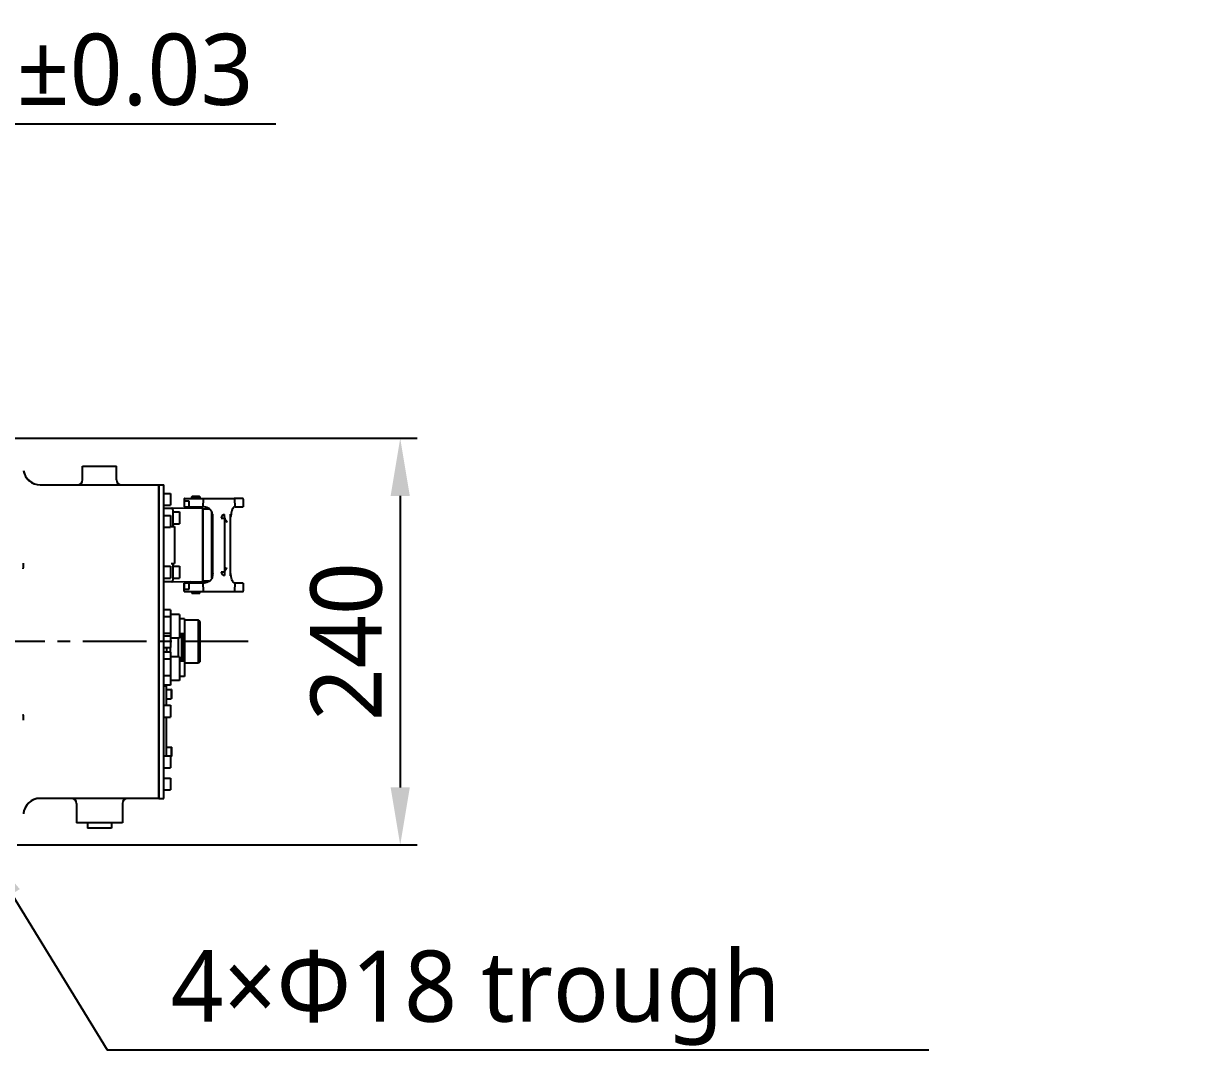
# Model space of a CAD drawing. Header units: millimetres. Extents: x 5828 to 6704, y 123 to 421.
# Drawn here: x 6428.82 to 6463.2, y 307.88 to 338.17 of the extents above; entities that cross this region are included whole.
import ezdxf
from ezdxf import colors
from ezdxf.entities.mleader import LeaderData, LeaderLine
from ezdxf.math import Vec2, Vec3

# ---------------------------------------------------------------- set-up
doc = ezdxf.new("R2010")
doc.units = ezdxf.units.MM
doc.linetypes.add('BANKLINE1', pattern=[5.5, 4, -1.5])
doc.linetypes.add('CENTER', pattern=[0.6, 0.375, -0.075, 0.075, -0.075])
doc.layers.add('00_COMPONENTS', color=7, linetype='BANKLINE1')
doc.layers.add('外形图', color=7, linetype='Continuous')
doc.styles.add('微软雅黑', font='msyh.ttc', dxfattribs={"height": 2.1})
doc.dimstyles.new('尺寸标注_1_20比例', dxfattribs={"dimtxt": 2.1, "dimasz": 1.7, "dimexe": 0.5, "dimexo": 0.4, "dimgap": 0.5, "dimtad": 1, "dimdec": 1, "dimlfac": 20, "dimdsep": 46, "dimtxsty": '微软雅黑', "dimcen": 0.09, "dimadec": 0, "dimazin": 0, "dimtp": 0.01, "dimtm": 0.01, "dimtfac": 1, "dimtdec": 1, "dimtofl": 0, "dimtmove": 0, "dimatfit": 3, "dimfxl": 1, "dimtolj": 1, "dimarcsym": 0})

# ---------------------------------------------------------------- blocks, each defined once
blk = doc.blocks.new('*D1519')
at = {"layer": '00_COMPONENTS', "color": 0, "linetype": 'ByBlock', "lineweight": -2, "ltscale": 20}
for p, q in [((6415.271, 325.578), (6415.271, 335.702)), ((6421.571, 325.578), (6421.571, 335.702)), ((6413.571, 335.202), (6411.871, 335.202)), ((6415.271, 335.202), (6421.571, 335.202)), ((6423.271, 335.202), (6436.274, 335.202)), ((6423.271, 335.202), (6424.971, 335.202))]:
    blk.add_line(p, q, dxfattribs=at)
at = {"layer": '00_COMPONENTS', "color": 0}
for points in [[(6413.571, 334.918), (6413.571, 335.485), (6415.271, 335.202)], [(6423.271, 335.485), (6423.271, 334.918), (6421.571, 335.202)]]:
    blk.add_solid(points, dxfattribs=at)
at = {"layer": 'Defpoints', "color": 0}
for p in [(6421.571, 335.202), (6415.271, 325.178), (6421.571, 325.178)]:
    blk.add_point(p, dxfattribs=at)
at = {"layer": '00_COMPONENTS', "color": 0, "insert": (6429.773, 336.792), "char_height": 2.1, "attachment_point": 5, "style": '微软雅黑'}
blk.add_mtext('\\A1;\\A1;126±0.03', dxfattribs=at)
blk = doc.blocks.new('*D1521')
at = {"layer": '00_COMPONENTS', "color": 0, "linetype": 'ByBlock', "lineweight": -2, "ltscale": 20}
for p, q in [((6428.584, 325.926), (6440.449, 325.926)), ((6439.949, 324.226), (6439.949, 315.626)), ((6428.636, 313.926), (6440.449, 313.926))]:
    blk.add_line(p, q, dxfattribs=at)
at = {"layer": '00_COMPONENTS', "color": 0}
for points in [[(6440.232, 324.226), (6439.665, 324.226), (6439.949, 325.926)], [(6439.665, 315.626), (6440.232, 315.626), (6439.949, 313.926)]]:
    blk.add_solid(points, dxfattribs=at)
at = {"layer": 'Defpoints', "color": 0}
for p in [(6428.184, 325.926), (6428.236, 313.926), (6439.949, 313.926)]:
    blk.add_point(p, dxfattribs=at)
at = {"layer": '00_COMPONENTS', "color": 0, "insert": (6438.364, 319.926), "char_height": 2.1, "attachment_point": 5, "rotation": 90, "style": '微软雅黑'}
blk.add_mtext('\\A1;240', dxfattribs=at)

msp = doc.modelspace()

# ---------------------------------------------------------------- linework, layer by layer
at = {"layer": '外形图', "linetype": 'Continuous'}
for p, q in [((6430.5708, 325.1011), (6431.5708, 325.1011)), ((6430.5708, 324.7011), (6430.5708, 325.1011)), ((6431.5708, 324.7011), (6431.5708, 325.1011)), ((6429.3208, 324.5511), (6432.8208, 324.5511)), ((6432.8208, 324.5511), (6432.9708, 324.5511)), ((6432.8208, 324.5511), (6432.8208, 315.3011)), ((6432.8208, 315.3011), (6432.8208, 324.5511)), ((6432.9708, 315.3011), (6432.9708, 324.5511)), ((6432.9708, 324.3011), (6433.1633, 324.3011)), ((6433.1708, 324.2936), (6433.1633, 324.3011)), ((6433.1633, 324.3011), (6433.1633, 323.9511)), ((6433.1708, 324.2936), (6433.1708, 323.9586)), ((6433.7958, 324.1961), (6433.8058, 324.2061)), ((6434.0358, 324.1961), (6433.7958, 324.1961)), ((6433.7958, 324.1511), (6433.7958, 324.1961)), ((6434.0258, 324.2061), (6433.8058, 324.2061)), ((6434.0258, 324.2061), (6434.0358, 324.1961)), ((6434.0358, 324.1961), (6434.0358, 324.1511)), ((6432.9708, 323.9511), (6433.1633, 323.9511)), ((6432.9708, 323.8606), (6433.0358, 323.8606)), ((6433.0358, 323.8611), (6433.2357, 323.8611)), ((6433.1708, 323.9586), (6433.1633, 323.9511)), ((6434.1233, 323.8511), (6433.2357, 323.8611)), ((6433.2358, 323.8611), (6433.236, 323.8611)), ((6433.5658, 324.1261), (6433.5658, 323.9039)), ((6433.5658, 323.9039), (6434.1186, 323.9039)), ((6433.713, 324.0739), (6433.5718, 324.0739)), ((6433.5718, 324.0739), (6433.5718, 323.9039)), ((6433.5912, 324.1511), (6435.0433, 324.1511)), ((6433.713, 323.9039), (6433.713, 324.0739)), ((6433.7713, 323.9039), (6433.7229, 323.8556)), ((6434.113, 323.8512), (6434.0603, 323.9039)), ((6434.1326, 324.1261), (6434.1186, 323.9039)), ((6434.1233, 321.7011), (6434.1233, 323.8511)), ((6434.1358, 323.8398), (6434.3215, 323.8398)), ((6434.1358, 321.7123), (6434.1358, 323.8398)), ((6435.2908, 324.1511), (6435.0462, 324.1511)), ((6435.0701, 324.1261), (6435.0672, 324.126)), ((6435.0766, 323.9039), (6435.0701, 324.1261)), ((6435.0766, 323.9039), (6435.3158, 323.9039)), ((6435.3158, 324.1261), (6435.3158, 323.9039)), ((6432.9708, 323.6511), (6433.1633, 323.6511)), ((6433.1708, 323.6436), (6433.1633, 323.6511)), ((6433.1633, 323.6511), (6433.1633, 323.3011)), ((6433.1708, 323.6436), (6433.1708, 323.3086)), ((6433.2358, 323.8111), (6433.2358, 323.3261)), ((6433.2358, 323.7511), (6433.4283, 323.7511)), ((6433.4358, 323.7436), (6433.4283, 323.7511)), ((6433.4283, 323.7511), (6433.4283, 323.4011)), ((6433.4358, 323.7436), (6433.4358, 323.4086)), ((6434.1233, 323.7873), (6434.1358, 323.7873)), ((6434.3904, 321.807), (6434.3904, 323.7452)), ((6434.3979, 323.5566), (6434.4154, 323.5597)), ((6434.3979, 323.4778), (6434.3979, 323.5566)), ((6434.4154, 323.5404), (6434.3979, 323.5435)), ((6434.3979, 323.491), (6434.4154, 323.4941)), ((6434.4154, 323.4748), (6434.3979, 323.4778)), ((6434.4154, 321.8649), (6434.4154, 323.6873)), ((6434.7562, 323.5683), (6434.7754, 323.5695)), ((6434.7562, 323.5689), (6434.7562, 323.5675)), ((6434.7754, 323.5668), (6434.7562, 323.5683)), ((6434.7562, 323.5656), (6434.7754, 323.5668)), ((6434.7562, 323.5662), (6434.7562, 323.5648)), ((6434.7754, 323.5641), (6434.7562, 323.5656)), ((6434.7562, 323.5629), (6434.7754, 323.5641)), ((6434.7562, 323.5635), (6434.7562, 323.5621)), ((6434.7754, 323.5614), (6434.7562, 323.5629)), ((6434.7562, 323.5602), (6434.7754, 323.5614)), ((6434.7562, 323.5608), (6434.7562, 323.5595)), ((6434.7754, 323.5587), (6434.7562, 323.5602)), ((6434.7562, 323.5575), (6434.7754, 323.5587)), ((6434.7562, 323.5581), (6434.7562, 323.5568)), ((6434.7754, 323.556), (6434.7562, 323.5575)), ((6434.7562, 323.5548), (6434.7754, 323.556)), ((6434.7562, 323.5554), (6434.7562, 323.5541)), ((6434.7754, 323.5533), (6434.7562, 323.5548)), ((6434.7562, 323.5521), (6434.7754, 323.5533)), ((6434.7562, 323.5527), (6434.7562, 323.5514)), ((6434.7754, 323.5506), (6434.7562, 323.5521)), ((6434.7562, 323.5494), (6434.7754, 323.5506)), ((6434.7562, 323.55), (6434.7562, 323.5487)), ((6434.7754, 323.548), (6434.7562, 323.5494)), ((6434.7562, 323.5473), (6434.7562, 323.546)), ((6434.7754, 323.5453), (6434.7562, 323.5467)), ((6434.7562, 323.544), (6434.7754, 323.5453)), ((6434.7562, 323.5446), (6434.7562, 322.0048)), ((6434.7754, 323.5426), (6434.7562, 323.544)), ((6434.7649, 323.5473), (6434.7754, 323.548)), ((6434.7653, 323.5722), (6434.7654, 323.5718)), ((6434.7654, 323.5712), (6434.7654, 323.5718)), ((6434.7654, 323.571), (6434.7654, 323.5699)), ((6434.7754, 323.5695), (6434.7654, 323.5703)), ((6434.7654, 323.5419), (6434.7754, 323.5426)), ((6434.7654, 323.5419), (6434.7654, 323.5402)), ((6434.7654, 323.5394), (6434.7654, 322.0127)), ((6434.7754, 323.5675), (6434.7754, 323.5662)), ((6434.7754, 323.5648), (6434.7754, 323.5635)), ((6434.7754, 323.5621), (6434.7754, 323.5608)), ((6434.7754, 323.5595), (6434.7754, 323.5581)), ((6434.7754, 323.5568), (6434.7754, 323.5554)), ((6434.7754, 323.5541), (6434.7754, 323.5527)), ((6434.7754, 323.5514), (6434.7754, 323.55)), ((6434.7754, 323.5487), (6434.7754, 323.5473)), ((6434.7754, 323.546), (6434.7754, 323.5446)), ((6434.7754, 323.5433), (6434.7754, 323.5423)), ((6434.9404, 321.865), (6434.9404, 323.6872)), ((6432.9708, 323.3011), (6433.1633, 323.3011)), ((6433.1708, 323.3086), (6433.1633, 323.3011)), ((6433.1858, 323.3261), (6433.2858, 323.3261)), ((6433.2358, 323.4011), (6433.4283, 323.4011)), ((6433.2858, 323.3261), (6433.2858, 322.2261)), ((6433.4358, 323.4086), (6433.4283, 323.4011)), ((6434.3979, 323.4516), (6434.4142, 323.4545)), ((6434.3979, 323.386), (6434.3979, 323.4516)), ((6434.3979, 323.445), (6434.4154, 323.4481)), ((6434.4154, 323.3829), (6434.3979, 323.386)), ((6434.3979, 323.3597), (6434.4154, 323.3628)), ((6434.3979, 323.2941), (6434.3979, 323.3597)), ((6434.4154, 323.291), (6434.3979, 323.2941)), ((6434.3979, 323.1891), (6434.4154, 323.1922)), ((6434.3979, 323.1103), (6434.3979, 323.1891)), ((6434.3979, 323.1169), (6434.4154, 323.1138)), ((6434.3979, 323.1103), (6434.4142, 323.1075)), ((6434.3979, 323.0841), (6434.4154, 323.0872)), ((6434.3979, 323.0841), (6434.3979, 323.071)), ((6434.4154, 323.0679), (6434.3979, 323.071)), ((6434.4154, 322.9691), (6434.3979, 322.966)), ((6434.3979, 322.966), (6434.3979, 322.8741)), ((6434.4154, 322.8841), (6434.3979, 322.8872)), ((6434.3979, 322.8741), (6434.4154, 322.871)), ((6434.3979, 322.861), (6434.4154, 322.8641)), ((6434.3979, 322.7822), (6434.3979, 322.861)), ((6434.3979, 322.7888), (6434.4154, 322.7857)), ((6434.3979, 322.7822), (6434.4142, 322.7793)), ((6428.8225, 322.0995), (6428.8247, 322.1166)), ((6432.9708, 322.1511), (6433.1633, 322.1511)), ((6433.1708, 322.1436), (6433.1633, 322.1511)), ((6433.1633, 322.1511), (6433.1633, 321.8011)), ((6433.1708, 322.1436), (6433.1708, 321.8086)), ((6433.1858, 322.2261), (6433.2858, 322.2261)), ((6433.2358, 322.2261), (6433.2358, 321.7411)), ((6433.2358, 322.1511), (6433.4283, 322.1511)), ((6433.4358, 322.1436), (6433.4283, 322.1511)), ((6433.4283, 322.1511), (6433.4283, 321.8011)), ((6433.4358, 322.1436), (6433.4358, 321.8086)), ((6432.9708, 321.8011), (6433.1633, 321.8011)), ((6433.1708, 321.8086), (6433.1633, 321.8011)), ((6433.2358, 321.8011), (6433.4283, 321.8011)), ((6433.4358, 321.8086), (6433.4283, 321.8011)), ((6434.1358, 321.7648), (6434.1233, 321.7648)), ((6434.6654, 321.9804), (6434.7648, 321.9804)), ((6434.7562, 322.0081), (6434.7754, 322.0096)), ((6434.7754, 322.0069), (6434.7562, 322.0081)), ((6434.7562, 322.0054), (6434.7754, 322.0069)), ((6434.7562, 322.0027), (6434.7754, 322.0042)), ((6434.7562, 322.0035), (6434.7562, 322.0021)), ((6434.7754, 322.0015), (6434.7562, 322.0027)), ((6434.7562, 322), (6434.7754, 322.0015)), ((6434.7562, 322.0008), (6434.7562, 321.9994)), ((6434.7754, 321.9988), (6434.7562, 322)), ((6434.7562, 321.9974), (6434.7754, 321.9988)), ((6434.7562, 321.9981), (6434.7562, 321.9967)), ((6434.7754, 321.9961), (6434.7562, 321.9974)), ((6434.7562, 321.9947), (6434.7754, 321.9961)), ((6434.7562, 321.9954), (6434.7562, 321.994)), ((6434.7754, 321.9934), (6434.7562, 321.9947)), ((6434.7562, 321.992), (6434.7754, 321.9934)), ((6434.7562, 321.9927), (6434.7562, 321.9914)), ((6434.7754, 321.9907), (6434.7562, 321.992)), ((6434.7562, 321.9893), (6434.7754, 321.9907)), ((6434.7562, 321.99), (6434.7562, 321.9887)), ((6434.7754, 321.988), (6434.7562, 321.9893)), ((6434.7562, 321.9866), (6434.7754, 321.988)), ((6434.7562, 321.9873), (6434.7562, 321.986)), ((6434.7754, 321.9854), (6434.7562, 321.9866)), ((6434.7562, 321.9839), (6434.7754, 321.9854)), ((6434.7562, 321.9846), (6434.7562, 321.9833)), ((6434.7754, 321.9827), (6434.7562, 321.9839)), ((6434.7754, 322.0042), (6434.7649, 322.0049)), ((6434.7654, 322.012), (6434.7654, 322.0102)), ((6434.7754, 322.0096), (6434.7654, 322.0102)), ((6434.7654, 321.9819), (6434.7754, 321.9827)), ((6434.7654, 321.9804), (6434.7654, 321.9823)), ((6434.7654, 321.9799), (6434.7654, 321.8801)), ((6434.7754, 322.0099), (6434.7754, 322.0089)), ((6434.7754, 322.0075), (6434.7754, 322.0062)), ((6434.7754, 322.0048), (6434.7754, 322.0035)), ((6434.7754, 322.0021), (6434.7754, 322.0008)), ((6434.7754, 321.9994), (6434.7754, 321.9981)), ((6434.7754, 321.9967), (6434.7754, 321.9954)), ((6434.7754, 321.994), (6434.7754, 321.9927)), ((6434.7754, 321.9914), (6434.7754, 321.99)), ((6434.7754, 321.9887), (6434.7754, 321.9873)), ((6434.7754, 321.986), (6434.7754, 321.9846)), ((6434.7754, 321.9833), (6434.7754, 321.9823)), ((6433.0358, 321.6916), (6432.9708, 321.6916)), ((6433.2357, 321.6911), (6433.0358, 321.6911)), ((6433.2357, 321.6911), (6434.1233, 321.7011)), ((6433.236, 321.6911), (6433.2358, 321.6911)), ((6434.1186, 321.6482), (6433.5658, 321.6482)), ((6433.5658, 321.4261), (6433.5658, 321.6482)), ((6433.5718, 321.6482), (6433.5718, 321.4782)), ((6433.5718, 321.4782), (6433.713, 321.4782)), ((6433.713, 321.4782), (6433.713, 321.6482)), ((6433.7713, 321.6482), (6433.7229, 321.6966)), ((6434.113, 321.701), (6434.0603, 321.6482)), ((6434.1186, 321.6482), (6434.1326, 321.4261)), ((6434.3215, 321.7123), (6434.1358, 321.7123)), ((6435.0701, 321.4261), (6435.0672, 321.4262)), ((6435.0701, 321.4261), (6435.0766, 321.6482)), ((6435.3158, 321.6482), (6435.0766, 321.6482)), ((6435.3158, 321.6482), (6435.3158, 321.4261)), ((6433.5946, 321.4011), (6435.0433, 321.4011)), ((6433.7958, 321.4011), (6433.7958, 321.3561)), ((6433.7958, 321.3561), (6434.0358, 321.3561)), ((6433.7958, 321.3561), (6433.8058, 321.3461)), ((6434.0258, 321.3461), (6433.8058, 321.3461)), ((6434.0258, 321.3461), (6434.0358, 321.3561)), ((6434.0358, 321.3561), (6434.0358, 321.4011)), ((6435.0462, 321.4011), (6435.2908, 321.4011)), ((6433.1708, 320.8652), (6432.9708, 320.8652)), ((6433.1708, 320.8652), (6433.1708, 320.0936)), ((6433.1708, 320.655), (6432.9708, 320.655)), ((6433.4283, 320.7261), (6433.1708, 320.7261)), ((6433.4283, 320.7261), (6433.4283, 320.0261)), ((6433.5783, 320.6011), (6433.4283, 320.6011)), ((6433.5783, 320.6011), (6433.5783, 320.1511)), ((6433.5783, 320.5561), (6433.5833, 320.5611)), ((6433.9958, 320.5611), (6433.5833, 320.5611)), ((6433.5833, 320.5611), (6433.5833, 319.2911)), ((6434.0208, 320.5361), (6433.9958, 320.5611)), ((6433.9958, 319.2911), (6433.9958, 320.5611)), ((6434.0208, 319.3161), (6434.0208, 320.5361)), ((6434.0458, 320.5236), (6434.0208, 320.5236)), ((6434.0458, 319.3286), (6434.0458, 320.5236)), ((6433.1708, 320.1658), (6432.9708, 320.1658)), ((6432.9708, 320.1011), (6433.1633, 320.1011)), ((6433.1708, 320.0936), (6433.1633, 320.1011)), ((6433.1633, 320.1011), (6433.1633, 319.7511)), ((6433.1708, 320.0936), (6433.1708, 319.7586)), ((6433.5783, 320.1511), (6433.4283, 320.1511)), ((6433.5023, 319.3511), (6433.5023, 320.1511)), ((6433.5458, 319.3511), (6433.5458, 320.1511)), ((6432.9708, 319.7511), (6433.1633, 319.7511)), ((6433.0458, 319.7511), (6433.0458, 319.6152)), ((6433.1708, 319.7586), (6433.1633, 319.7511)), ((6433.4283, 320.0261), (6433.1708, 320.0261)), ((6433.1708, 319.6152), (6433.1708, 319.7586)), ((6433.4058, 319.4761), (6433.4058, 320.0261)), ((6433.1708, 319.6152), (6432.9708, 319.6152)), ((6433.1708, 319.405), (6432.9708, 319.405)), ((6433.1708, 319.6152), (6433.1708, 318.6369)), ((6433.4283, 319.4761), (6433.1708, 319.4761)), ((6433.4283, 319.4761), (6433.4283, 318.7761)), ((6433.5783, 319.3511), (6433.4283, 319.3511)), ((6433.5783, 319.3511), (6433.5783, 318.9011)), ((6433.5783, 319.2961), (6433.5833, 319.2911)), ((6433.9958, 319.2911), (6433.5833, 319.2911)), ((6434.0208, 319.3161), (6433.9958, 319.2911)), ((6434.0458, 319.3286), (6434.0208, 319.3286)), ((6433.1708, 318.9158), (6432.9708, 318.9158)), ((6433.4283, 318.7761), (6433.1708, 318.7761)), ((6433.5783, 318.9011), (6433.4283, 318.9011)), ((6433.1708, 318.6369), (6432.9708, 318.6369)), ((6432.9708, 318.6261), (6433.0458, 318.6261)), ((6433.0458, 318.0511), (6433.0458, 318.6261)), ((6433.0458, 318.5136), (6433.1908, 318.5136)), ((6433.1958, 318.5086), (6433.1908, 318.5136)), ((6433.1908, 318.5136), (6433.1908, 318.2386)), ((6433.1958, 318.5086), (6433.1958, 318.2436)), ((6432.9708, 318.0511), (6433.1633, 318.0511)), ((6433.0458, 318.2386), (6433.1908, 318.2386)), ((6433.1708, 318.0436), (6433.1633, 318.0511)), ((6433.1633, 318.0511), (6433.1633, 317.7011)), ((6433.1708, 318.0436), (6433.1708, 317.7086)), ((6433.1958, 318.2436), (6433.1908, 318.2386)), ((6432.9708, 317.7011), (6433.1633, 317.7011)), ((6433.0458, 316.5511), (6433.0458, 317.7011)), ((6433.1708, 317.7086), (6433.1633, 317.7011)), ((6433.0458, 316.8136), (6433.1908, 316.8136)), ((6433.1958, 316.8086), (6433.1908, 316.8136)), ((6433.1908, 316.8136), (6433.1908, 316.5386)), ((6433.1958, 316.8086), (6433.1958, 316.5436)), ((6432.9708, 316.5511), (6433.1633, 316.5511)), ((6433.1708, 316.5436), (6433.1633, 316.5511)), ((6433.1633, 316.5511), (6433.1633, 316.2011)), ((6433.1708, 316.5436), (6433.1708, 316.2086)), ((6433.1708, 316.5386), (6433.1908, 316.5386)), ((6433.1958, 316.5436), (6433.1908, 316.5386)), ((6432.9708, 316.2011), (6433.1633, 316.2011)), ((6433.1708, 316.2086), (6433.1633, 316.2011)), ((6432.9708, 315.9011), (6433.1633, 315.9011)), ((6433.1708, 315.8936), (6433.1633, 315.9011)), ((6433.1633, 315.9011), (6433.1633, 315.5511)), ((6433.1708, 315.8936), (6433.1708, 315.5586)), ((6432.8208, 315.3011), (6429.3208, 315.3011)), ((6432.8208, 315.3011), (6432.9708, 315.3011)), ((6432.9708, 315.5511), (6433.1633, 315.5511)), ((6433.1708, 315.5586), (6433.1633, 315.5511)), ((6430.3958, 315.1511), (6430.3958, 314.5761)), ((6431.7458, 315.1511), (6431.7458, 314.5761)), ((6431.7458, 314.5761), (6430.3958, 314.5761)), ((6430.7208, 314.5761), (6430.7208, 314.4261)), ((6431.4208, 314.5761), (6431.4208, 314.4261)), ((6431.4208, 314.4261), (6430.7208, 314.4261))]:
    msp.add_line(p, q, dxfattribs=at)
at = {"layer": '外形图', "linetype": 'CENTER', "ltscale": 5}
msp.add_line((6435.4549, 319.9261), (6380.3386, 319.9261), dxfattribs=at)
at = {"layer": '外形图', "linetype": 'Continuous'}
for points in [[(6428.8288, 322.166), (6428.8289, 322.1805), (6428.8285, 322.1949), (6428.8276, 322.2085), (6428.8264, 322.2209), (6428.8251, 322.2321), (6428.8239, 322.2418)], [(6428.8247, 322.1166), (6428.826, 322.1271), (6428.8272, 322.1391), (6428.8282, 322.1521), (6428.8288, 322.166)], [(6428.8208, 322.0775), (6428.8208, 322.0785), (6428.8209, 322.083), (6428.8212, 322.0878), (6428.8217, 322.0931), (6428.8225, 322.0995)], [(6428.8249, 317.7343), (6428.8225, 317.7522), (6428.8217, 317.7587), (6428.8212, 317.764), (6428.8209, 317.7689), (6428.8208, 317.7734), (6428.8208, 317.7746)], [(6428.8238, 317.6098), (6428.825, 317.6193), (6428.8263, 317.6303), (6428.8275, 317.6425), (6428.8284, 317.6558), (6428.8289, 317.6699), (6428.8289, 317.6841)], [(6428.8289, 317.6841), (6428.8283, 317.698), (6428.8274, 317.7112), (6428.8262, 317.7234), (6428.8249, 317.7343)]]:
    msp.add_lwpolyline(points, dxfattribs=at)
for centre, radius, start, end in [((6429.3208, 325.0511), 0.5, 188.49515, 270), ((6429.3208, 325.0511), 0.5, 190.00002, 270), ((6430.4208, 324.7011), 0.15, 270, 0), ((6431.7208, 324.7011), 0.15, 180, 270), ((6433.1858, 323.8111), 0.05, 359.99881, 90), ((6433.5908, 324.1261), 0.025, 89.98437, 180), ((6435.044, 324.1261), 0.0262, 0.03103, 14.36622), ((6435.2908, 324.1261), 0.025, 0, 90), ((6434.7655, 321.9802), 0.1001, 179.93073, 269.9293), ((6433.1858, 321.7411), 0.05, 270, 0.00119), ((6433.5908, 321.4261), 0.025, 180, 270.01563), ((6435.2908, 321.4261), 0.025, 270, 0), ((6435.0462, 321.4239), 0.0228, 270.0266, 277.89798), ((6429.3208, 314.8011), 0.5, 90, 175.38343), ((6429.3208, 314.8011), 0.5, 90, 171.76951), ((6430.2458, 315.1511), 0.15, 0, 90), ((6431.8958, 315.1511), 0.15, 90, 180)]:
    msp.add_arc(centre, radius, start, end, dxfattribs=at)
for points, knots in [([(6434.3987, 323.716), (6434.3912, 323.7482), (6434.3667, 323.8111), (6434.2852, 323.8655), (6434.2021, 323.8932), (6434.1453, 323.9039), (6434.1186, 323.9039)], [0, 0, 0, 0, 0.2735327, 0.5283782, 0.7791017, 1, 1, 1, 1]), ([(6434.1326, 324.1261), (6434.1326, 324.1323), (6434.1363, 324.1447), (6434.1482, 324.1511), (6434.1538, 324.1511)], [0, 0, 0, 0, 0.5289731, 1, 1, 1, 1]), ([(6435.0766, 323.9039), (6435.048, 323.9039), (6435.0037, 323.8621), (6434.9759, 323.792), (6434.9634, 323.7444), (6434.9581, 323.7181)], [0, 0, 0, 0, 0.3699237, 0.6519609, 1, 1, 1, 1]), ([(6435.0672, 324.1263), (6435.0675, 324.1264), (6435.068, 324.1263), (6435.0685, 324.1261), (6435.0687, 324.126)], [0, 0, 0, 0, 0.4874501, 1, 1, 1, 1]), ([(6435.0687, 324.126), (6435.069, 324.1259), (6435.0694, 324.1257), (6435.0699, 324.1254), (6435.0702, 324.1253)], [0, 0, 0, 0, 0.4969221, 1, 1, 1, 1]), ([(6434.4154, 323.6039), (6434.412, 323.6324), (6434.4081, 323.67), (6434.4008, 323.7071), (6434.3987, 323.716)], [0, 0, 0, 0, 0.757801, 1, 1, 1, 1]), ([(6434.7652, 323.6721), (6434.7397, 323.6722), (6434.6866, 323.6505), (6434.6654, 323.5974), (6434.6654, 323.5718)], [0, 0, 0, 0, 0.4993196, 1, 1, 1, 1]), ([(6434.6654, 323.5718), (6434.6854, 323.5718), (6434.7173, 323.5729), (6434.7496, 323.5705), (6434.7614, 323.5722)], [0, 0, 0, 0, 0.6255051, 1, 1, 1, 1]), ([(6434.7614, 323.5722), (6434.7619, 323.5723), (6434.7627, 323.5724), (6434.7635, 323.5725), (6434.7638, 323.5724)], [0, 0, 0, 0, 0.5578732, 1, 1, 1, 1]), ([(6434.7638, 323.5724), (6434.7641, 323.5724), (6434.7646, 323.5724), (6434.765, 323.572), (6434.7651, 323.5718)], [0, 0, 0, 0, 0.5387878, 1, 1, 1, 1]), ([(6434.7648, 323.5798), (6434.767, 323.5919), (6434.7641, 323.623), (6434.7653, 323.6536), (6434.7652, 323.6721)], [0, 0, 0, 0, 0.399373, 1, 1, 1, 1]), ([(6434.7648, 323.5788), (6434.7647, 323.579), (6434.7647, 323.5793), (6434.7648, 323.5797), (6434.7648, 323.5798)], [0, 0, 0, 0, 0.4894336, 1, 1, 1, 1]), ([(6434.7651, 323.5779), (6434.765, 323.578), (6434.7649, 323.5783), (6434.7648, 323.5786), (6434.7648, 323.5788)], [0, 0, 0, 0, 0.5044096, 1, 1, 1, 1]), ([(6434.7656, 323.577), (6434.7655, 323.5771), (6434.7653, 323.5774), (6434.7652, 323.5777), (6434.7651, 323.5779)], [0, 0, 0, 0, 0.493801, 1, 1, 1, 1]), ([(6434.7655, 323.5724), (6434.7657, 323.5729), (6434.7651, 323.5745), (6434.7661, 323.5761), (6434.7656, 323.577)], [0, 0, 0, 0, 0.3609166, 1, 1, 1, 1]), ([(6434.7986, 323.5063), (6434.7966, 323.5106), (6434.7891, 323.5244), (6434.7762, 323.5369), (6434.7654, 323.5394)], [0, 0, 0, 0, 0.2987799, 1, 1, 1, 1]), ([(6434.7986, 323.5063), (6434.801, 323.5011), (6434.8131, 323.4796), (6434.8255, 323.4583), (6434.833, 323.441)], [0, 0, 0, 0, 0.2335279, 1, 1, 1, 1]), ([(6434.7986, 322.0459), (6434.801, 322.0511), (6434.8133, 322.0724), (6434.8255, 322.0938), (6434.833, 322.1111)], [0, 0, 0, 0, 0.2339537, 1, 1, 1, 1]), ([(6434.3987, 321.8361), (6434.3911, 321.8039), (6434.3667, 321.7411), (6434.2852, 321.6867), (6434.2021, 321.6589), (6434.1453, 321.6482), (6434.1186, 321.6482)], [0, 0, 0, 0, 0.2735176, 0.5283715, 0.7790983, 1, 1, 1, 1]), ([(6434.4154, 321.9482), (6434.412, 321.9198), (6434.4081, 321.8821), (6434.4008, 321.845), (6434.3987, 321.8361)], [0, 0, 0, 0, 0.7578111, 1, 1, 1, 1]), ([(6434.7654, 322.0127), (6434.7661, 322.0129), (6434.7675, 322.0133), (6434.7689, 322.0138), (6434.7696, 322.0141)], [0, 0, 0, 0, 0.4956685, 1, 1, 1, 1]), ([(6434.7696, 322.0141), (6434.7725, 322.0152), (6434.7853, 322.0225), (6434.7937, 322.0355), (6434.7986, 322.0459)], [0, 0, 0, 0, 0.2143285, 1, 1, 1, 1]), ([(6435.0766, 321.6482), (6435.048, 321.6482), (6435.0037, 321.6901), (6434.9759, 321.7601), (6434.9634, 321.8077), (6434.9581, 321.834)], [0, 0, 0, 0, 0.3699298, 0.6519636, 1, 1, 1, 1]), ([(6434.1326, 321.4261), (6434.1326, 321.4198), (6434.1363, 321.4074), (6434.1482, 321.4011), (6434.1538, 321.4011)], [0, 0, 0, 0, 0.5289824, 1, 1, 1, 1]), ([(6435.0672, 321.4258), (6435.0675, 321.4258), (6435.068, 321.4258), (6435.0685, 321.426), (6435.0687, 321.4261)], [0, 0, 0, 0, 0.4874501, 1, 1, 1, 1]), ([(6435.0687, 321.4261), (6435.069, 321.4262), (6435.0694, 321.4265), (6435.0699, 321.4267), (6435.0702, 321.4269)], [0, 0, 0, 0, 0.4969221, 1, 1, 1, 1])]:
    msp.add_open_spline(points, degree=3, knots=knots, dxfattribs=at)
for points in [[(6435.0693, 324.1325), (6435.0669, 324.1421), (6435.0561, 324.1511), (6435.0462, 324.1511)], [(6434.9483, 323.6617), (6434.9454, 323.6425), (6434.9429, 323.6232), (6434.9404, 323.6039)], [(6434.9581, 323.7181), (6434.9543, 323.6994), (6434.9511, 323.6806), (6434.9483, 323.6617)], [(6434.9483, 321.8904), (6434.9454, 321.9096), (6434.9429, 321.9289), (6434.9404, 321.9482)], [(6434.9581, 321.834), (6434.9543, 321.8527), (6434.9511, 321.8715), (6434.9483, 321.8904)], [(6435.0493, 321.4013), (6435.06, 321.4028), (6435.0701, 321.4153), (6435.0701, 321.4261)]]:
    msp.add_open_spline(points, degree=3, dxfattribs=at)

# ---------------------------------------------------------------- dimensions: what is measured, and where the dimension line sits
at = {"layer": '00_COMPONENTS', "linetype": 'ByBlock', "ltscale": 20}
dim = msp.add_linear_dim(base=(6421.5708, 335.2017), p1=(6415.2708, 325.1775), p2=(6421.5708, 325.1775), text='\\A1;<>±0.03', dimstyle='尺寸标注_1_20比例', dxfattribs=at)
dim.commit()
dim.dimension.update_dxf_attribs({"geometry": '*D1519', "text_midpoint": (6429.7725, 335.2017), "dimtype": 160})
dim = msp.add_linear_dim(base=(6439.9487, 313.9261), p1=(6428.1839, 325.9261), p2=(6428.2358, 313.9261), angle=90, dimstyle='尺寸标注_1_20比例', dxfattribs=at)
dim.commit()
dim.dimension.update_dxf_attribs({"geometry": '*D1521', "text_midpoint": (6439.9487, 319.9261), "dimtype": 160})

# ---------------------------------------------------------------- leaders
at = {"layer": '外形图'}
ml = msp.add_multileader_mtext('Standard', dxfattribs=at)
ml.set_content('\\A1;4×{\\C256;Φ}18 trough    ', style='微软雅黑')
ml.set_leader_properties()
ml.build(insert=Vec2(0, 0))
ml.multileader.update_dxf_attribs({"text_left_attachment_type": 5, "text_right_attachment_type": 5, "dogleg_length": 1.5, "arrow_head_size": 1.7})
ctx = ml.context
ctx.base_point, ctx.char_height, ctx.arrow_head_size, ctx.landing_gap_size, ctx.plane_origin = Vec3(6432.7958, 307.8847), 2.1, 1.7, 0.375, Vec3(6478.3825, 294.5361)
ctx.left_attachment, ctx.right_attachment = 5, 5
notes = []
notes.append((ctx, [(0, (1, 1, 0), (6431.2958, 307.8847), (1, 0), 1.5, [(0, [(6427.5921, 313.9261)], 0, [])])]))
ctx.mtext.insert, ctx.mtext.width, ctx.mtext.flow_direction = Vec3(6433.1708, 310.8103), 30.025856, 5
for ctx, leaders in notes:
    for number, flags, end, landing, length, lines in leaders:
        leader = LeaderData()
        leader.index, (leader.has_last_leader_line, leader.has_dogleg_vector, leader.attachment_direction) = number, flags
        leader.last_leader_point, leader.dogleg_vector, leader.dogleg_length = Vec3(end), Vec3(landing), length
        for number, points, colour, breaks in lines:
            line = LeaderLine()
            line.index, line.vertices, line.color, line.breaks = number, Vec3.list(points), colors.encode_raw_color(colour), breaks
            leader.lines.append(line)
        ctx.leaders.append(leader)

doc.saveas('drawing.dxf')
